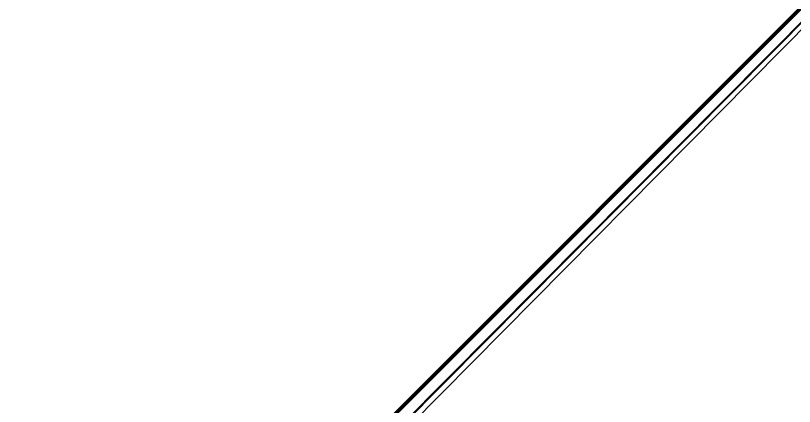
# Model space of a CAD drawing. Header units: inches. Extents: x -11 to 5433, y -4 to 5447.
# Drawn here: x -8 to 1350, y 678 to 1359 of the extents above; entities that cross this region are included whole.
import ezdxf

# ---------------------------------------------------------------- set-up
doc = ezdxf.new("R2010")
doc.units = ezdxf.units.IN
doc.layers.add('Bottom Solder', color=6, linetype='Continuous')
doc.layers.add('Top Solder', color=216, linetype='Continuous')

# ---------------------------------------------------------------- blocks, each defined once
blk = doc.blocks.new('WQFN_30_EP_2_5_4_5__B_27')
at = {"layer": 'Bottom Solder'}
for p in [(-0.8, 1.9), (0.7, 1.9), (-1.5, 1.7), (1, 1.6), (1, -1.9), (-1.5, -1.9), (0.7, -2.5), (-0.9, -2.5)]:
    blk.add_line(p, (-5421.2, -5425.7), dxfattribs=at)
blk = doc.blocks.new('TL3340AF160QG_48')
at = {"layer": 'Top Solder'}
for p in [(-1.7, 0.4), (0.8, 2)]:
    blk.add_line(p, (-5443, 5441.6), dxfattribs=at)
blk = doc.blocks.new('VSON_10_EP_3_3__B_56')
at = {"layer": 'Bottom Solder'}
blk.add_line((0.4, 1.8), (5389.7, 5446.7), dxfattribs=at)
blk = doc.blocks.new('TL3340AF160QG_B_63')
at = {"layer": 'Bottom Solder'}
for p in [(-0.8, 0), (1.5, 0)]:
    blk.add_line(p, (5376.2, 5414.8), dxfattribs=at)

msp = doc.modelspace()

# ---------------------------------------------------------------- block references
for name, p, rotation in [('TL3340AF160QG_48', (-8.8, 4.5), 270), ('WQFN_30_EP_2_5_4_5__B_27', (11.7, 21.8), 180)]:
    msp.add_blockref(name, p, dxfattribs=dict(rotation=rotation))
for name, p in [('VSON_10_EP_3_3__B_56', (43.2, 0.8)), ('TL3340AF160QG_B_63', (56.7, 32.6))]:
    msp.add_blockref(name, p)

doc.saveas('drawing.dxf')
